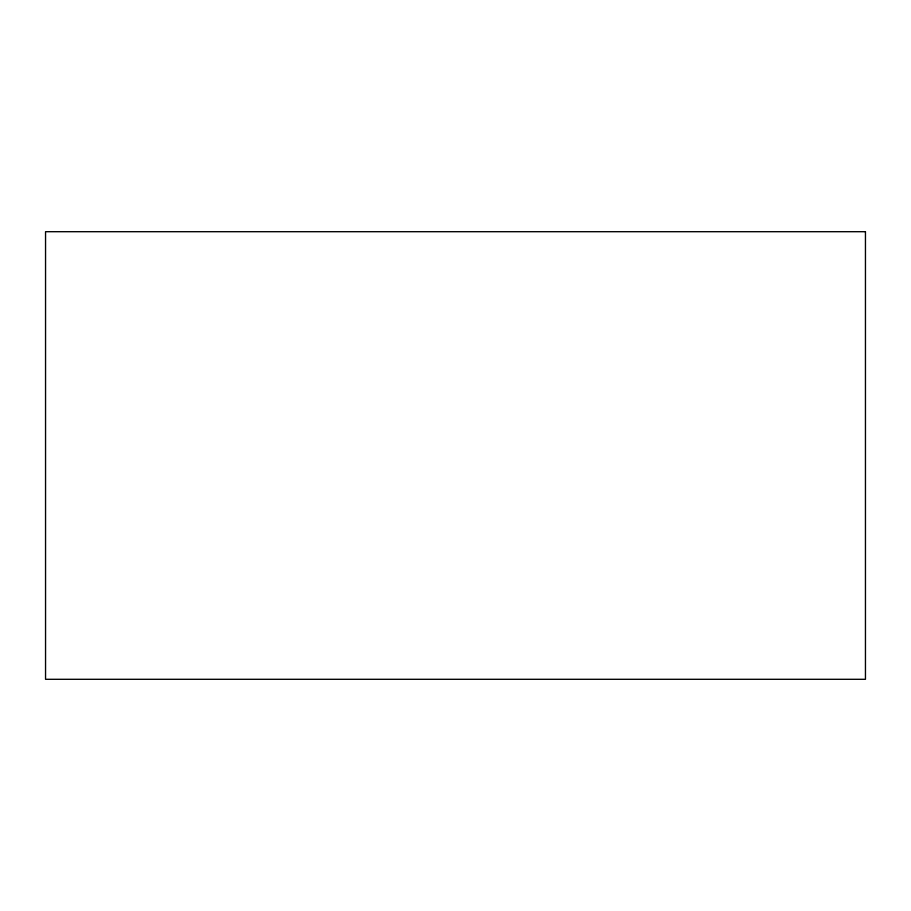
<?xml version="1.0" encoding="UTF-8"?>
<svg xmlns="http://www.w3.org/2000/svg" width="911" height="911" viewBox="0 0 911 911"><rect width="100%" height="100%" fill="white"/><g stroke="black" fill="none" stroke-linecap="round" stroke-linejoin="round"><path stroke-width="1.37" d="M865.45 231.701L45.55 231.701L45.55 679.299L865.45 679.299L865.45 231.701"/></g></svg>
